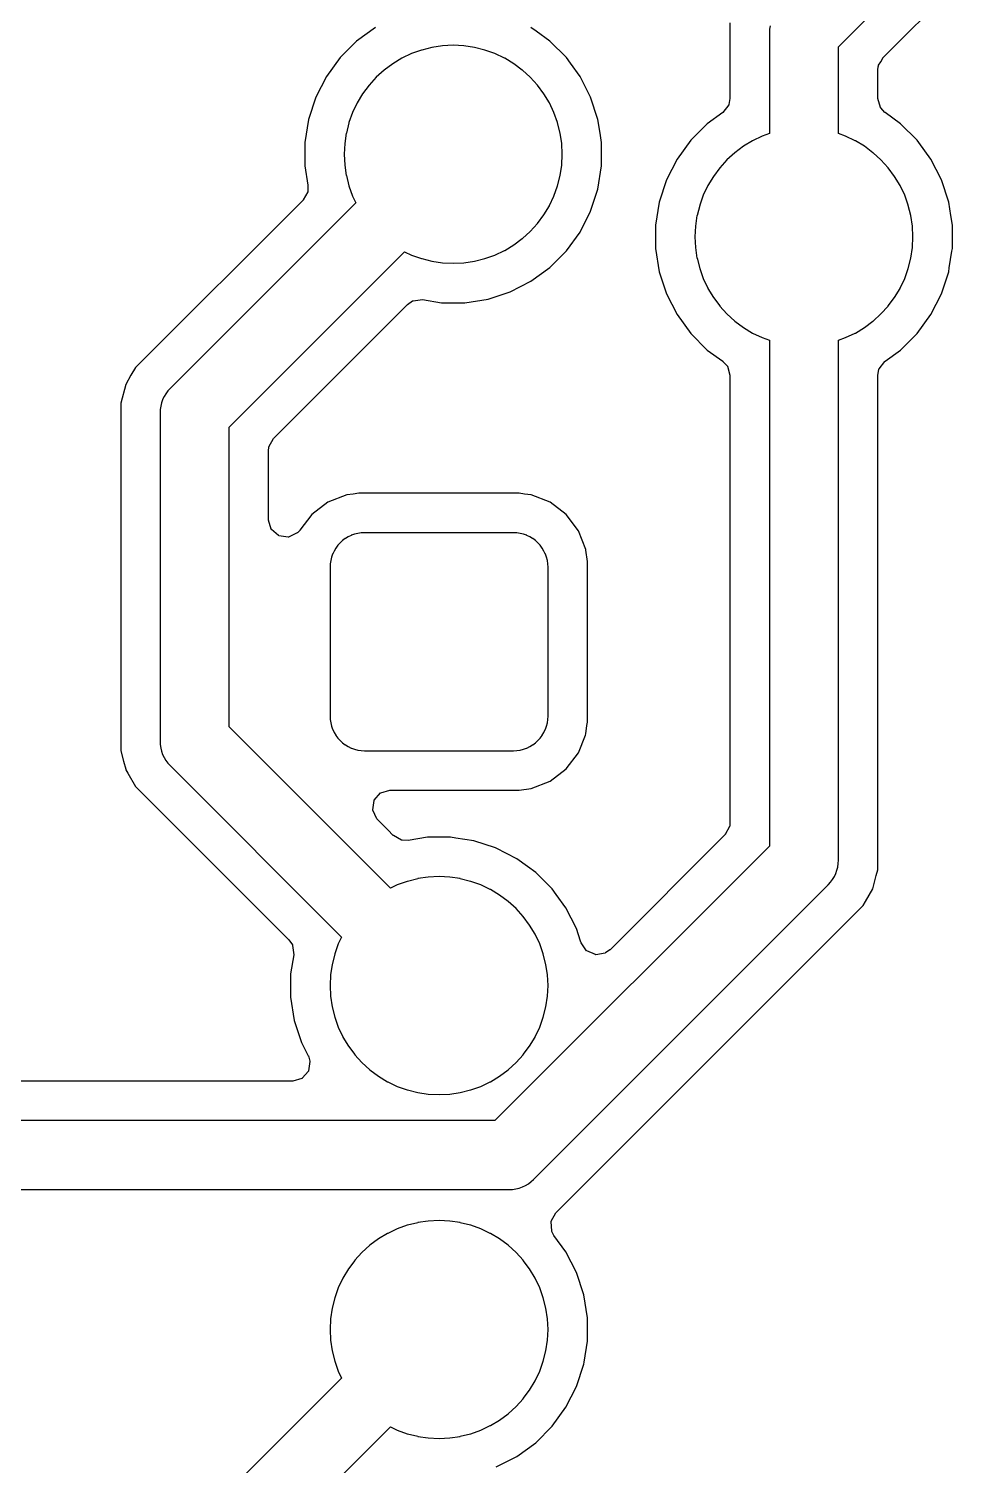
# Model space of a CAD drawing. Header units: metres. Extents: x 92.3 to 181.5, y -134.8 to -50.6.
# Drawn here: x 120.62 to 127.45, y -107.08 to -96.47 of the extents above; entities that cross this region are included whole.
import ezdxf

# ---------------------------------------------------------------- set-up
doc = ezdxf.new("R2010")
doc.units = ezdxf.units.M

msp = doc.modelspace()

# ---------------------------------------------------------------- linework, layer by layer
for points in [[(120.165, -105.046), (124.173, -105.046), (124.173, -105.046), (124.173, -105.046), (124.198, -105.045), (124.198, -105.045), (124.198, -105.045), (124.198, -105.045), (124.198, -105.045), (124.223, -105.041), (124.223, -105.041), (124.223, -105.041), (124.223, -105.041), (124.223, -105.041), (124.247, -105.035), (124.247, -105.035), (124.247, -105.035), (124.247, -105.035), (124.247, -105.035), (124.247, -105.035), (124.271, -105.027), (124.271, -105.027), (124.271, -105.027), (124.271, -105.027), (124.271, -105.027), (124.293, -105.016), (124.293, -105.016), (124.293, -105.016), (124.294, -105.016), (124.294, -105.016), (124.315, -105.003), (124.315, -105.003), (124.315, -105.003), (124.315, -105.003), (124.315, -105.003), (124.335, -104.988), (124.335, -104.988), (124.335, -104.988), (124.335, -104.988), (124.335, -104.988), (124.353, -104.972), (124.353, -104.971), (124.354, -104.971), (126.53, -102.795), (126.53, -102.794), (126.531, -102.794), (126.547, -102.776), (126.547, -102.776), (126.547, -102.776), (126.547, -102.776), (126.547, -102.776), (126.562, -102.756), (126.562, -102.756), (126.562, -102.756), (126.562, -102.756), (126.562, -102.756), (126.575, -102.735), (126.575, -102.735), (126.575, -102.734), (126.575, -102.734), (126.575, -102.734), (126.586, -102.712), (126.586, -102.712), (126.586, -102.712), (126.586, -102.712), (126.586, -102.712), (126.594, -102.688), (126.594, -102.688), (126.594, -102.688), (126.594, -102.688), (126.594, -102.688), (126.6, -102.664), (126.6, -102.664), (126.6, -102.664), (126.6, -102.664), (126.6, -102.664), (126.604, -102.639), (126.604, -102.639), (126.604, -102.639), (126.604, -102.639), (126.604, -102.639), (126.605, -102.614), (126.605, -102.614), (126.605, -102.614), (126.605, -98.773), (126.658, -98.754), (126.658, -98.754), (126.658, -98.754), (126.658, -98.754), (126.658, -98.754), (126.729, -98.72), (126.729, -98.72), (126.729, -98.72), (126.73, -98.72), (126.73, -98.72), (126.797, -98.679), (126.797, -98.679), (126.797, -98.679), (126.797, -98.679), (126.797, -98.679), (126.86, -98.632), (126.861, -98.632), (126.861, -98.632), (126.861, -98.632), (126.861, -98.632), (126.919, -98.579), (126.919, -98.579), (126.919, -98.579), (126.919, -98.579), (126.919, -98.579), (126.972, -98.521), (126.972, -98.521), (126.972, -98.521), (126.972, -98.521), (126.972, -98.52), (127.019, -98.457), (127.019, -98.457), (127.019, -98.457), (127.019, -98.457), (127.019, -98.457), (127.06, -98.39), (127.06, -98.39), (127.06, -98.389), (127.06, -98.389), (127.06, -98.389), (127.094, -98.318), (127.094, -98.318), (127.094, -98.318), (127.094, -98.318), (127.094, -98.318), (127.12, -98.244), (127.12, -98.244), (127.12, -98.244), (127.12, -98.244), (127.12, -98.243), (127.139, -98.167), (127.14, -98.167), (127.14, -98.167), (127.14, -98.167), (127.14, -98.167), (127.151, -98.089), (127.151, -98.089), (127.151, -98.089), (127.151, -98.089), (127.151, -98.089), (127.155, -98.01), (127.155, -98.01), (127.155, -98.01), (127.155, -98.01), (127.155, -98.01), (127.151, -97.931), (127.151, -97.931), (127.151, -97.931), (127.151, -97.931), (127.151, -97.931), (127.14, -97.853), (127.14, -97.853), (127.14, -97.853), (127.14, -97.853), (127.139, -97.853), (127.12, -97.777), (127.12, -97.777), (127.12, -97.776), (127.12, -97.776), (127.12, -97.776), (127.12, -97.776), (127.094, -97.702), (127.094, -97.702), (127.094, -97.702), (127.094, -97.702), (127.094, -97.702), (127.06, -97.631), (127.06, -97.631), (127.06, -97.631), (127.06, -97.63), (127.06, -97.63), (127.019, -97.563), (127.019, -97.563), (127.019, -97.563), (127.019, -97.563), (127.019, -97.563), (126.972, -97.5), (126.972, -97.499), (126.972, -97.499), (126.972, -97.499), (126.972, -97.499), (126.919, -97.441), (126.919, -97.441), (126.919, -97.441), (126.919, -97.441), (126.919, -97.441), (126.861, -97.388), (126.861, -97.388), (126.861, -97.388), (126.861, -97.388), (126.86, -97.388), (126.797, -97.341), (126.797, -97.341), (126.797, -97.341), (126.797, -97.341), (126.797, -97.341), (126.73, -97.3), (126.73, -97.3), (126.729, -97.3), (126.729, -97.3), (126.729, -97.3), (126.658, -97.266), (126.658, -97.266), (126.658, -97.266), (126.658, -97.266), (126.658, -97.266), (126.605, -97.247), (126.605, -96.606), (127.356, -95.855)], [(124.076, -107.095), (124.229, -107.017), (124.369, -106.916), (124.491, -106.794), (124.592, -106.654), (124.67, -106.501), (124.724, -106.337), (124.726, -106.32), (124.751, -106.166), (124.751, -105.994), (124.724, -105.823), (124.67, -105.659), (124.592, -105.506), (124.504, -105.385), (124.504, -105.385), (124.504, -105.385), (124.504, -105.385), (124.504, -105.385), (124.504, -105.385), (124.504, -105.385), (124.504, -105.385), (124.488, -105.355), (124.488, -105.355), (124.488, -105.355), (124.488, -105.355), (124.488, -105.355), (124.488, -105.355), (124.488, -105.354), (124.488, -105.354), (124.488, -105.354), (124.488, -105.354), (124.488, -105.354), (124.488, -105.354), (124.488, -105.354), (124.488, -105.354), (124.488, -105.353), (124.488, -105.353), (124.488, -105.353), (124.488, -105.353), (124.483, -105.283), (124.483, -105.283), (124.483, -105.283), (124.483, -105.283), (124.483, -105.283), (124.483, -105.283), (124.483, -105.283), (124.483, -105.283), (124.483, -105.282), (124.483, -105.282), (124.483, -105.282), (124.483, -105.282), (124.483, -105.282), (124.483, -105.282), (124.483, -105.282), (124.483, -105.282), (124.483, -105.281), (124.483, -105.281), (124.483, -105.281), (124.483, -105.281), (124.483, -105.281), (124.483, -105.281), (124.483, -105.281), (124.483, -105.281), (124.517, -105.219), (124.517, -105.219), (124.517, -105.219), (124.517, -105.219), (124.517, -105.219), (124.517, -105.219), (124.517, -105.219), (124.517, -105.219), (124.517, -105.219), (124.517, -105.218), (124.517, -105.218), (124.517, -105.218), (124.517, -105.218), (126.787, -102.949), (126.804, -102.918), (126.858, -102.825), (126.884, -102.727), (126.884, -102.727), (126.896, -102.686), (126.896, -99.034), (126.896, -99.033), (126.896, -99.033), (126.896, -99.033), (126.896, -99.033), (126.896, -99.033), (126.896, -99.033), (126.896, -99.033), (126.896, -99.033), (126.904, -98.988), (126.904, -98.987), (126.904, -98.987), (126.904, -98.987), (126.904, -98.987), (126.904, -98.987), (126.904, -98.987), (126.904, -98.987), (126.904, -98.987), (126.904, -98.987), (126.904, -98.986), (126.904, -98.986), (126.905, -98.986), (126.905, -98.986), (126.905, -98.986), (126.905, -98.986), (126.905, -98.986), (126.905, -98.986), (126.905, -98.986), (126.905, -98.985), (126.948, -98.93), (126.948, -98.93), (126.948, -98.93), (126.948, -98.93), (126.948, -98.93), (126.948, -98.93), (126.948, -98.93), (126.948, -98.93), (126.948, -98.929), (126.948, -98.929), (126.948, -98.929), (126.949, -98.929), (126.949, -98.929), (127.064, -98.846), (127.186, -98.724), (127.287, -98.584), (127.365, -98.431), (127.419, -98.267), (127.423, -98.239), (127.442, -98.116), (127.446, -98.096), (127.446, -97.924), (127.434, -97.852), (127.419, -97.753), (127.365, -97.589), (127.287, -97.436), (127.198, -97.313), (127.186, -97.296), (127.064, -97.174), (126.949, -97.091), (126.949, -97.091), (126.948, -97.091), (126.948, -97.091), (126.948, -97.091), (126.948, -97.09), (126.948, -97.09), (126.948, -97.09), (126.948, -97.09), (126.917, -97.057), (126.916, -97.057), (126.916, -97.057), (126.916, -97.057), (126.916, -97.057), (126.916, -97.056), (126.916, -97.056), (126.916, -97.056), (126.916, -97.056), (126.916, -97.056), (126.916, -97.056), (126.916, -97.056), (126.916, -97.056), (126.916, -97.056), (126.916, -97.056), (126.916, -97.055), (126.916, -97.055), (126.915, -97.055), (126.915, -97.055), (126.915, -97.055), (126.896, -96.988), (126.896, -96.988), (126.896, -96.988), (126.896, -96.988), (126.896, -96.987), (126.896, -96.987), (126.896, -96.987), (126.896, -96.987), (126.896, -96.987), (126.896, -96.987), (126.896, -96.987), (126.896, -96.987), (126.896, -96.986), (126.896, -96.779), (126.896, -96.779), (126.896, -96.779), (126.896, -96.779), (126.896, -96.779), (126.898, -96.752), (126.898, -96.752), (126.898, -96.752), (126.898, -96.752), (126.898, -96.752), (126.898, -96.752), (126.898, -96.752), (126.899, -96.752), (126.899, -96.752), (126.899, -96.751), (126.899, -96.751), (126.899, -96.751), (126.899, -96.751), (126.899, -96.751), (126.899, -96.751), (126.899, -96.751), (126.899, -96.751), (126.9, -96.749), (126.901, -96.744), (126.901, -96.744), (126.901, -96.743), (126.901, -96.743), (126.901, -96.743), (126.901, -96.743), (126.901, -96.743), (126.901, -96.743), (126.901, -96.743), (126.901, -96.743), (126.901, -96.743), (126.901, -96.742), (126.901, -96.742), (126.901, -96.742), (126.901, -96.742), (126.901, -96.742), (126.901, -96.742), (126.901, -96.742), (126.918, -96.716), (126.932, -96.689), (126.932, -96.689), (126.933, -96.689), (126.933, -96.689), (126.933, -96.689), (126.933, -96.689), (126.933, -96.689), (126.933, -96.689), (126.933, -96.689), (126.933, -96.688), (126.933, -96.688), (126.933, -96.688), (126.933, -96.688), (127.438, -96.183)], [(125.804, -96.428), (125.804, -96.986), (125.804, -96.987), (125.804, -96.987), (125.804, -96.987), (125.804, -96.987), (125.804, -96.987), (125.804, -96.987), (125.804, -96.987), (125.804, -96.987), (125.796, -97.032), (125.796, -97.033), (125.796, -97.033), (125.796, -97.033), (125.796, -97.033), (125.796, -97.033), (125.796, -97.033), (125.796, -97.033), (125.796, -97.033), (125.796, -97.033), (125.796, -97.034), (125.796, -97.034), (125.795, -97.034), (125.795, -97.034), (125.795, -97.034), (125.795, -97.034), (125.795, -97.034), (125.795, -97.034), (125.795, -97.034), (125.795, -97.035), (125.752, -97.09), (125.752, -97.09), (125.752, -97.09), (125.752, -97.09), (125.752, -97.09), (125.752, -97.09), (125.752, -97.09), (125.752, -97.09), (125.752, -97.091), (125.752, -97.091), (125.752, -97.091), (125.751, -97.091), (125.751, -97.091), (125.636, -97.174), (125.514, -97.296), (125.413, -97.436), (125.335, -97.589), (125.281, -97.753), (125.254, -97.924), (125.254, -98.096), (125.281, -98.267), (125.335, -98.431), (125.413, -98.584), (125.514, -98.724), (125.636, -98.846), (125.751, -98.929), (125.751, -98.929), (125.752, -98.929), (125.752, -98.929), (125.752, -98.929), (125.752, -98.93), (125.752, -98.93), (125.752, -98.93), (125.752, -98.93), (125.783, -98.963), (125.784, -98.963), (125.784, -98.963), (125.784, -98.963), (125.784, -98.963), (125.784, -98.964), (125.784, -98.964), (125.784, -98.964), (125.784, -98.964), (125.784, -98.964), (125.784, -98.964), (125.784, -98.964), (125.784, -98.964), (125.784, -98.964), (125.784, -98.964), (125.784, -98.965), (125.784, -98.965), (125.785, -98.965), (125.785, -98.965), (125.785, -98.965), (125.804, -99.032), (125.804, -99.032), (125.804, -99.032), (125.804, -99.032), (125.804, -99.033), (125.804, -99.033), (125.804, -99.033), (125.804, -99.033), (125.804, -99.033), (125.804, -99.033), (125.804, -99.033), (125.804, -99.033), (125.804, -99.034), (125.804, -102.335), (125.804, -102.335), (125.804, -102.335), (125.804, -102.335), (125.804, -102.335), (125.802, -102.362), (125.802, -102.362), (125.802, -102.362), (125.802, -102.362), (125.802, -102.362), (125.802, -102.362), (125.802, -102.362), (125.801, -102.363), (125.801, -102.363), (125.801, -102.363), (125.801, -102.363), (125.801, -102.363), (125.801, -102.363), (125.801, -102.363), (125.801, -102.363), (125.801, -102.363), (125.801, -102.364), (125.768, -102.425), (125.768, -102.425), (125.767, -102.425), (125.767, -102.425), (125.767, -102.425), (125.767, -102.425), (125.767, -102.425), (125.767, -102.426), (125.767, -102.426), (125.767, -102.426), (125.767, -102.426), (125.767, -102.426), (125.767, -102.426), (124.918, -103.275), (124.918, -103.275), (124.918, -103.275), (124.918, -103.275), (124.918, -103.275), (124.917, -103.275), (124.917, -103.275), (124.917, -103.275), (124.884, -103.299), (124.884, -103.299), (124.884, -103.299), (124.884, -103.299), (124.884, -103.299), (124.884, -103.299), (124.884, -103.299), (124.884, -103.299), (124.883, -103.299), (124.883, -103.299), (124.883, -103.3), (124.883, -103.3), (124.883, -103.3), (124.883, -103.3), (124.883, -103.3), (124.883, -103.3), (124.883, -103.3), (124.882, -103.3), (124.882, -103.3), (124.813, -103.312), (124.813, -103.312), (124.813, -103.312), (124.813, -103.312), (124.813, -103.312), (124.813, -103.312), (124.813, -103.312), (124.813, -103.312), (124.812, -103.312), (124.812, -103.312), (124.812, -103.312), (124.812, -103.312), (124.812, -103.312), (124.812, -103.312), (124.812, -103.312), (124.812, -103.312), (124.811, -103.312), (124.811, -103.312), (124.811, -103.312), (124.811, -103.312), (124.811, -103.312), (124.811, -103.311), (124.811, -103.311), (124.811, -103.311), (124.746, -103.284), (124.746, -103.284), (124.746, -103.284), (124.746, -103.284), (124.746, -103.284), (124.746, -103.284), (124.746, -103.284), (124.746, -103.284), (124.745, -103.284), (124.745, -103.284), (124.745, -103.284), (124.745, -103.283), (124.745, -103.283), (124.745, -103.283), (124.745, -103.283), (124.745, -103.283), (124.745, -103.283), (124.745, -103.283), (124.744, -103.283), (124.744, -103.283), (124.744, -103.283), (124.744, -103.283), (124.744, -103.283), (124.744, -103.282), (124.705, -103.225), (124.705, -103.225), (124.705, -103.225), (124.704, -103.224), (124.704, -103.224), (124.704, -103.224), (124.704, -103.224), (124.704, -103.224), (124.704, -103.224), (124.704, -103.224), (124.704, -103.224), (124.704, -103.224), (124.704, -103.223), (124.704, -103.223), (124.7, -103.212), (124.67, -103.119), (124.592, -102.966), (124.519, -102.866), (124.491, -102.826), (124.369, -102.704), (124.308, -102.66), (124.229, -102.603), (124.076, -102.525), (124.071, -102.523), (123.912, -102.471), (123.78, -102.451), (123.741, -102.444), (123.569, -102.444), (123.428, -102.467), (123.428, -102.467), (123.428, -102.467), (123.428, -102.467), (123.428, -102.467), (123.428, -102.467), (123.428, -102.467), (123.428, -102.467), (123.427, -102.467), (123.382, -102.465), (123.382, -102.465), (123.381, -102.465), (123.381, -102.465), (123.381, -102.465), (123.381, -102.465), (123.381, -102.465), (123.381, -102.465), (123.381, -102.465), (123.381, -102.465), (123.38, -102.465), (123.38, -102.465), (123.38, -102.465), (123.38, -102.465), (123.38, -102.465), (123.38, -102.465), (123.38, -102.465), (123.38, -102.465), (123.38, -102.465), (123.379, -102.465), (123.318, -102.431), (123.318, -102.431), (123.318, -102.431), (123.318, -102.431), (123.318, -102.431), (123.318, -102.431), (123.318, -102.431), (123.317, -102.431), (123.317, -102.431), (123.317, -102.431), (123.317, -102.431), (123.317, -102.431), (123.317, -102.431), (123.276, -102.39), (123.202, -102.316), (123.202, -102.316), (123.196, -102.309), (123.196, -102.309), (123.196, -102.309), (123.196, -102.309), (123.196, -102.309), (123.196, -102.309), (123.196, -102.309), (123.195, -102.308), (123.195, -102.308), (123.195, -102.308), (123.195, -102.308), (123.195, -102.308), (123.195, -102.308), (123.195, -102.308), (123.195, -102.308), (123.166, -102.244), (123.166, -102.244), (123.166, -102.244), (123.166, -102.244), (123.166, -102.244), (123.166, -102.244), (123.166, -102.244), (123.166, -102.243), (123.166, -102.243), (123.166, -102.243), (123.166, -102.243), (123.166, -102.243), (123.166, -102.243), (123.166, -102.243), (123.166, -102.243), (123.166, -102.242), (123.166, -102.242), (123.166, -102.242), (123.166, -102.242), (123.166, -102.242), (123.166, -102.242), (123.166, -102.242), (123.166, -102.242), (123.166, -102.241), (123.176, -102.172), (123.176, -102.172), (123.176, -102.172), (123.176, -102.172), (123.176, -102.172), (123.176, -102.172), (123.176, -102.172), (123.176, -102.171), (123.176, -102.171), (123.176, -102.171), (123.176, -102.171), (123.176, -102.171), (123.176, -102.171), (123.176, -102.171), (123.176, -102.171), (123.176, -102.171), (123.176, -102.17), (123.176, -102.17), (123.176, -102.17), (123.177, -102.17), (123.177, -102.17), (123.177, -102.17), (123.177, -102.17), (123.177, -102.17), (123.223, -102.117), (123.223, -102.117), (123.223, -102.117), (123.223, -102.117), (123.223, -102.117), (123.223, -102.116), (123.223, -102.116), (123.223, -102.116), (123.223, -102.116), (123.223, -102.116), (123.223, -102.116), (123.224, -102.116), (123.224, -102.116), (123.224, -102.116), (123.224, -102.116), (123.224, -102.116), (123.224, -102.116), (123.224, -102.116), (123.224, -102.116), (123.224, -102.116), (123.225, -102.116), (123.225, -102.115), (123.225, -102.115), (123.225, -102.115), (123.292, -102.096), (123.292, -102.096), (123.292, -102.096), (123.292, -102.096), (123.292, -102.096), (123.293, -102.096), (123.293, -102.096), (123.293, -102.096), (123.293, -102.096), (123.293, -102.096), (123.293, -102.096), (123.293, -102.096), (123.293, -102.096), (124.248, -102.096), (124.335, -102.085), (124.475, -102.03), (124.594, -101.939), (124.685, -101.82), (124.736, -101.691), (124.74, -101.68), (124.747, -101.619), (124.751, -101.593), (124.751, -100.407), (124.74, -100.323), (124.74, -100.32), (124.685, -100.18), (124.594, -100.061), (124.475, -99.97), (124.335, -99.915), (124.287, -99.909), (124.248, -99.904), (123.062, -99.904), (123.02, -99.91), (122.975, -99.915), (122.835, -99.97), (122.716, -100.061), (122.627, -100.177), (122.627, -100.177), (122.627, -100.177), (122.627, -100.177), (122.627, -100.178), (122.609, -100.196), (122.609, -100.196), (122.609, -100.197), (122.609, -100.197), (122.609, -100.197), (122.609, -100.197), (122.609, -100.197), (122.609, -100.197), (122.609, -100.197), (122.609, -100.197), (122.608, -100.197), (122.608, -100.197), (122.608, -100.197), (122.608, -100.197), (122.608, -100.197), (122.608, -100.197), (122.608, -100.197), (122.544, -100.227), (122.544, -100.227), (122.544, -100.227), (122.544, -100.227), (122.544, -100.227), (122.544, -100.227), (122.544, -100.227), (122.543, -100.227), (122.543, -100.227), (122.543, -100.227), (122.543, -100.227), (122.543, -100.227), (122.543, -100.227), (122.543, -100.227), (122.543, -100.227), (122.542, -100.227), (122.542, -100.227), (122.542, -100.227), (122.542, -100.227), (122.542, -100.227), (122.542, -100.227), (122.542, -100.227), (122.542, -100.227), (122.541, -100.227), (122.472, -100.217), (122.472, -100.217), (122.472, -100.217), (122.472, -100.217), (122.472, -100.217), (122.472, -100.217), (122.472, -100.217), (122.471, -100.217), (122.471, -100.217), (122.471, -100.217), (122.471, -100.217), (122.471, -100.217), (122.471, -100.217), (122.471, -100.216), (122.471, -100.216), (122.471, -100.216), (122.47, -100.216), (122.47, -100.216), (122.47, -100.216), (122.47, -100.216), (122.47, -100.216), (122.47, -100.216), (122.47, -100.216), (122.47, -100.216), (122.417, -100.17), (122.417, -100.17), (122.417, -100.17), (122.417, -100.17), (122.417, -100.17), (122.416, -100.17), (122.416, -100.17), (122.416, -100.169), (122.416, -100.169), (122.416, -100.169), (122.416, -100.169), (122.416, -100.169), (122.416, -100.169), (122.416, -100.169), (122.416, -100.169), (122.416, -100.169), (122.416, -100.168), (122.416, -100.168), (122.416, -100.168), (122.416, -100.168), (122.416, -100.168), (122.415, -100.168), (122.415, -100.168), (122.415, -100.168), (122.396, -100.101), (122.396, -100.101), (122.396, -100.1), (122.396, -100.1), (122.396, -100.1), (122.396, -100.1), (122.396, -100.1), (122.396, -100.1), (122.396, -100.1), (122.396, -100.1), (122.396, -100.099), (122.396, -100.099), (122.396, -100.099), (122.396, -99.589), (122.396, -99.589), (122.396, -99.589), (122.396, -99.589), (122.396, -99.589), (122.398, -99.562), (122.398, -99.562), (122.398, -99.562), (122.398, -99.562), (122.398, -99.562), (122.398, -99.562), (122.398, -99.562), (122.399, -99.562), (122.399, -99.562), (122.399, -99.561), (122.399, -99.561), (122.399, -99.561), (122.399, -99.561), (122.399, -99.561), (122.399, -99.561), (122.399, -99.561), (122.399, -99.561), (122.432, -99.499), (122.432, -99.499), (122.433, -99.499), (122.433, -99.499), (122.433, -99.499), (122.433, -99.499), (122.433, -99.499), (122.433, -99.499), (122.433, -99.499), (122.433, -99.498), (122.433, -99.498), (122.433, -99.498), (122.433, -99.498), (123.422, -98.509), (123.422, -98.509), (123.422, -98.509), (123.422, -98.509), (123.422, -98.509), (123.422, -98.509), (123.423, -98.509), (123.423, -98.509), (123.423, -98.509), (123.46, -98.483), (123.461, -98.483), (123.461, -98.483), (123.461, -98.483), (123.461, -98.483), (123.461, -98.483), (123.461, -98.483), (123.461, -98.483), (123.461, -98.483), (123.461, -98.483), (123.462, -98.482), (123.462, -98.482), (123.462, -98.482), (123.462, -98.482), (123.462, -98.482), (123.462, -98.482), (123.462, -98.482), (123.462, -98.482), (123.463, -98.482), (123.463, -98.482), (123.532, -98.473), (123.532, -98.473), (123.532, -98.473), (123.532, -98.473), (123.532, -98.473), (123.533, -98.473), (123.533, -98.473), (123.533, -98.473), (123.533, -98.473), (123.533, -98.473), (123.533, -98.473), (123.533, -98.473), (123.533, -98.473), (123.674, -98.496), (123.846, -98.496), (124.017, -98.469), (124.181, -98.415), (124.334, -98.337), (124.474, -98.236), (124.596, -98.114), (124.697, -97.974), (124.775, -97.821), (124.829, -97.657), (124.856, -97.486), (124.856, -97.314), (124.845, -97.245), (124.829, -97.143), (124.775, -96.979), (124.697, -96.826), (124.626, -96.728), (124.596, -96.686), (124.474, -96.564), (124.373, -96.491), (124.334, -96.463)], [(123.186, -96.463), (123.046, -96.564), (122.924, -96.686), (122.823, -96.826), (122.745, -96.979), (122.691, -97.143), (122.664, -97.314), (122.664, -97.486), (122.687, -97.627), (122.687, -97.627), (122.687, -97.627), (122.687, -97.627), (122.687, -97.627), (122.687, -97.627), (122.687, -97.627), (122.687, -97.627), (122.687, -97.628), (122.685, -97.673), (122.685, -97.673), (122.685, -97.674), (122.685, -97.674), (122.685, -97.674), (122.685, -97.674), (122.685, -97.674), (122.685, -97.674), (122.685, -97.674), (122.685, -97.674), (122.685, -97.675), (122.685, -97.675), (122.685, -97.675), (122.685, -97.675), (122.685, -97.675), (122.685, -97.675), (122.685, -97.675), (122.685, -97.675), (122.685, -97.675), (122.685, -97.676), (122.651, -97.737), (122.651, -97.737), (122.651, -97.737), (122.651, -97.737), (122.651, -97.737), (122.651, -97.737), (122.651, -97.737), (122.651, -97.738), (122.651, -97.738), (122.651, -97.738), (122.651, -97.738), (122.651, -97.738), (122.651, -97.738), (121.413, -98.975), (121.38, -99.032), (121.342, -99.099), (121.304, -99.238), (121.304, -101.807), (121.325, -101.883), (121.341, -101.942), (121.342, -101.946), (121.356, -101.971), (121.413, -102.07), (122.546, -103.202), (122.546, -103.202), (122.546, -103.202), (122.546, -103.202), (122.546, -103.202), (122.546, -103.202), (122.546, -103.203), (122.546, -103.203), (122.546, -103.203), (122.572, -103.24), (122.572, -103.241), (122.572, -103.241), (122.572, -103.241), (122.572, -103.241), (122.572, -103.241), (122.572, -103.241), (122.572, -103.241), (122.572, -103.241), (122.572, -103.241), (122.573, -103.242), (122.573, -103.242), (122.573, -103.242), (122.573, -103.242), (122.573, -103.242), (122.573, -103.242), (122.573, -103.242), (122.573, -103.242), (122.573, -103.243), (122.573, -103.243), (122.582, -103.312), (122.582, -103.312), (122.582, -103.312), (122.582, -103.312), (122.582, -103.312), (122.582, -103.313), (122.582, -103.313), (122.582, -103.313), (122.582, -103.313), (122.582, -103.313), (122.582, -103.313), (122.582, -103.313), (122.582, -103.313), (122.559, -103.454), (122.559, -103.626), (122.586, -103.797), (122.64, -103.961), (122.689, -104.058), (122.689, -104.058), (122.689, -104.058), (122.69, -104.058), (122.69, -104.058), (122.69, -104.058), (122.69, -104.059), (122.69, -104.059), (122.69, -104.059), (122.702, -104.097), (122.702, -104.097), (122.702, -104.098), (122.702, -104.098), (122.702, -104.098), (122.702, -104.098), (122.702, -104.098), (122.702, -104.098), (122.702, -104.098), (122.702, -104.098), (122.702, -104.099), (122.702, -104.099), (122.702, -104.099), (122.702, -104.099), (122.702, -104.099), (122.702, -104.099), (122.702, -104.099), (122.702, -104.099), (122.702, -104.1), (122.692, -104.169), (122.692, -104.169), (122.692, -104.169), (122.692, -104.169), (122.692, -104.169), (122.692, -104.169), (122.692, -104.169), (122.692, -104.17), (122.692, -104.17), (122.692, -104.17), (122.692, -104.17), (122.692, -104.17), (122.692, -104.17), (122.692, -104.17), (122.692, -104.17), (122.692, -104.17), (122.692, -104.171), (122.691, -104.171), (122.691, -104.171), (122.691, -104.171), (122.691, -104.171), (122.691, -104.171), (122.691, -104.171), (122.691, -104.171), (122.645, -104.224), (122.645, -104.224), (122.645, -104.224), (122.645, -104.224), (122.645, -104.224), (122.645, -104.225), (122.645, -104.225), (122.645, -104.225), (122.645, -104.225), (122.644, -104.225), (122.644, -104.225), (122.644, -104.225), (122.644, -104.225), (122.644, -104.225), (122.644, -104.225), (122.644, -104.225), (122.644, -104.225), (122.644, -104.225), (122.643, -104.225), (122.643, -104.225), (122.643, -104.225), (122.643, -104.226), (122.643, -104.226), (122.643, -104.226), (122.576, -104.245), (122.576, -104.245), (122.576, -104.245), (122.576, -104.245), (122.575, -104.245), (122.575, -104.245), (122.575, -104.245), (122.575, -104.245), (122.575, -104.245), (122.575, -104.245), (122.575, -104.245), (122.575, -104.245), (122.574, -104.245), (119.987, -104.245)], [(126.1, -96.45), (126.096, -96.475), (126.096, -96.475), (126.096, -96.475), (126.096, -96.475), (126.096, -96.475), (126.095, -96.5), (126.095, -96.5), (126.095, -96.5), (126.095, -97.247), (126.042, -97.266), (126.042, -97.266), (126.042, -97.266), (126.042, -97.266), (126.042, -97.266), (125.971, -97.3), (125.971, -97.3), (125.971, -97.3), (125.97, -97.3), (125.97, -97.3), (125.903, -97.341), (125.903, -97.341), (125.903, -97.341), (125.903, -97.341), (125.903, -97.341), (125.84, -97.388), (125.839, -97.388), (125.839, -97.388), (125.839, -97.388), (125.839, -97.388), (125.781, -97.441), (125.781, -97.441), (125.781, -97.441), (125.781, -97.441), (125.781, -97.441), (125.728, -97.499), (125.728, -97.499), (125.728, -97.499), (125.728, -97.499), (125.728, -97.5), (125.681, -97.563), (125.681, -97.563), (125.681, -97.563), (125.681, -97.563), (125.681, -97.563), (125.64, -97.63), (125.64, -97.63), (125.64, -97.631), (125.64, -97.631), (125.64, -97.631), (125.606, -97.702), (125.606, -97.702), (125.606, -97.702), (125.606, -97.702), (125.606, -97.702), (125.58, -97.776), (125.58, -97.776), (125.58, -97.776), (125.58, -97.776), (125.58, -97.777), (125.561, -97.853), (125.56, -97.853), (125.56, -97.853), (125.56, -97.853), (125.56, -97.853), (125.549, -97.931), (125.549, -97.931), (125.549, -97.931), (125.549, -97.931), (125.549, -97.931), (125.545, -98.01), (125.545, -98.01), (125.545, -98.01), (125.545, -98.01), (125.545, -98.01), (125.549, -98.089), (125.549, -98.089), (125.549, -98.089), (125.549, -98.089), (125.549, -98.089), (125.56, -98.167), (125.56, -98.167), (125.56, -98.167), (125.56, -98.167), (125.561, -98.167), (125.58, -98.243), (125.58, -98.244), (125.58, -98.244), (125.58, -98.244), (125.58, -98.244), (125.606, -98.318), (125.606, -98.318), (125.606, -98.318), (125.606, -98.318), (125.606, -98.318), (125.64, -98.389), (125.64, -98.389), (125.64, -98.389), (125.64, -98.39), (125.64, -98.39), (125.681, -98.457), (125.681, -98.457), (125.681, -98.457), (125.681, -98.457), (125.681, -98.457), (125.728, -98.52), (125.728, -98.521), (125.728, -98.521), (125.728, -98.521), (125.728, -98.521), (125.781, -98.579), (125.781, -98.579), (125.781, -98.579), (125.781, -98.579), (125.781, -98.579), (125.839, -98.632), (125.839, -98.632), (125.839, -98.632), (125.839, -98.632), (125.84, -98.632), (125.903, -98.679), (125.903, -98.679), (125.903, -98.679), (125.903, -98.679), (125.903, -98.679), (125.97, -98.72), (125.97, -98.72), (125.971, -98.72), (125.971, -98.72), (125.971, -98.72), (126.042, -98.754), (126.042, -98.754), (126.042, -98.754), (126.042, -98.754), (126.042, -98.754), (126.095, -98.773), (126.095, -102.509), (124.068, -104.536), (120.059, -104.536)], [(121.606, -101.809), (121.606, -101.809), (121.606, -101.809), (121.606, -101.809), (121.606, -101.809), (121.614, -101.832), (121.614, -101.833), (121.614, -101.833), (121.614, -101.833), (121.614, -101.833), (121.625, -101.855), (121.625, -101.855), (121.625, -101.855), (121.625, -101.855), (121.625, -101.855), (121.638, -101.877), (121.638, -101.877), (121.638, -101.877), (121.638, -101.877), (121.638, -101.877), (121.653, -101.897), (121.653, -101.897), (121.653, -101.897), (121.653, -101.897), (121.653, -101.897), (121.669, -101.915), (121.67, -101.915), (121.67, -101.915), (122.935, -103.181), (122.911, -103.232), (122.911, -103.232), (122.911, -103.232), (122.911, -103.232), (122.911, -103.232), (122.885, -103.306), (122.885, -103.306), (122.885, -103.306), (122.885, -103.306), (122.885, -103.307), (122.866, -103.383), (122.865, -103.383), (122.865, -103.383), (122.865, -103.383), (122.865, -103.383), (122.854, -103.461), (122.854, -103.461), (122.854, -103.461), (122.854, -103.461), (122.854, -103.461), (122.85, -103.54), (122.85, -103.54), (122.85, -103.54), (122.85, -103.54), (122.85, -103.54), (122.854, -103.619), (122.854, -103.619), (122.854, -103.619), (122.854, -103.619), (122.854, -103.619), (122.865, -103.697), (122.865, -103.697), (122.865, -103.697), (122.865, -103.697), (122.866, -103.697), (122.885, -103.773), (122.885, -103.774), (122.885, -103.774), (122.885, -103.774), (122.885, -103.774), (122.911, -103.848), (122.911, -103.848), (122.911, -103.848), (122.911, -103.848), (122.911, -103.848), (122.945, -103.919), (122.945, -103.919), (122.945, -103.919), (122.945, -103.92), (122.945, -103.92), (122.986, -103.987), (122.986, -103.987), (122.986, -103.987), (122.986, -103.987), (122.986, -103.987), (123.033, -104.05), (123.033, -104.051), (123.033, -104.051), (123.033, -104.051), (123.033, -104.051), (123.086, -104.109), (123.086, -104.109), (123.086, -104.109), (123.086, -104.109), (123.086, -104.109), (123.144, -104.162), (123.144, -104.162), (123.144, -104.162), (123.144, -104.162), (123.145, -104.162), (123.208, -104.209), (123.208, -104.209), (123.208, -104.209), (123.208, -104.209), (123.208, -104.209), (123.275, -104.25), (123.275, -104.25), (123.276, -104.25), (123.276, -104.25), (123.276, -104.25), (123.347, -104.284), (123.347, -104.284), (123.347, -104.284), (123.347, -104.284), (123.347, -104.284), (123.421, -104.31), (123.421, -104.31), (123.421, -104.31), (123.421, -104.31), (123.422, -104.31), (123.498, -104.329), (123.498, -104.33), (123.498, -104.33), (123.498, -104.33), (123.498, -104.33), (123.576, -104.341), (123.576, -104.341), (123.576, -104.341), (123.576, -104.341), (123.576, -104.341), (123.655, -104.345), (123.655, -104.345), (123.655, -104.345), (123.655, -104.345), (123.655, -104.345), (123.734, -104.341), (123.734, -104.341), (123.734, -104.341), (123.734, -104.341), (123.734, -104.341), (123.812, -104.33), (123.812, -104.33), (123.812, -104.33), (123.812, -104.33), (123.812, -104.329), (123.888, -104.31), (123.889, -104.31), (123.889, -104.31), (123.889, -104.31), (123.889, -104.31), (123.963, -104.284), (123.963, -104.284), (123.963, -104.284), (123.963, -104.284), (123.963, -104.284), (124.034, -104.25), (124.034, -104.25), (124.034, -104.25), (124.035, -104.25), (124.035, -104.25), (124.102, -104.209), (124.102, -104.209), (124.102, -104.209), (124.102, -104.209), (124.102, -104.209), (124.165, -104.162), (124.166, -104.162), (124.166, -104.162), (124.166, -104.162), (124.166, -104.162), (124.224, -104.109), (124.224, -104.109), (124.224, -104.109), (124.224, -104.109), (124.224, -104.109), (124.277, -104.051), (124.277, -104.051), (124.277, -104.051), (124.277, -104.051), (124.277, -104.05), (124.324, -103.987), (124.324, -103.987), (124.324, -103.987), (124.324, -103.987), (124.324, -103.987), (124.365, -103.92), (124.365, -103.92), (124.365, -103.919), (124.365, -103.919), (124.365, -103.919), (124.399, -103.848), (124.399, -103.848), (124.399, -103.848), (124.399, -103.848), (124.399, -103.848), (124.425, -103.774), (124.425, -103.774), (124.425, -103.774), (124.425, -103.774), (124.425, -103.773), (124.444, -103.697), (124.445, -103.697), (124.445, -103.697), (124.445, -103.697), (124.445, -103.697), (124.456, -103.619), (124.456, -103.619), (124.456, -103.619), (124.456, -103.619), (124.456, -103.619), (124.46, -103.54), (124.46, -103.54), (124.46, -103.54), (124.46, -103.54), (124.46, -103.54), (124.456, -103.461), (124.456, -103.461), (124.456, -103.461), (124.456, -103.461), (124.456, -103.461), (124.445, -103.383), (124.445, -103.383), (124.445, -103.383), (124.445, -103.383), (124.444, -103.383), (124.425, -103.307), (124.425, -103.307), (124.425, -103.306), (124.425, -103.306), (124.425, -103.306), (124.425, -103.306), (124.399, -103.232), (124.399, -103.232), (124.399, -103.232), (124.399, -103.232), (124.399, -103.232), (124.365, -103.161), (124.365, -103.161), (124.365, -103.161), (124.365, -103.16), (124.365, -103.16), (124.324, -103.093), (124.324, -103.093), (124.324, -103.093), (124.324, -103.093), (124.324, -103.093), (124.277, -103.03), (124.277, -103.029), (124.277, -103.029), (124.277, -103.029), (124.277, -103.029), (124.224, -102.971), (124.224, -102.971), (124.224, -102.971), (124.224, -102.971), (124.224, -102.971), (124.166, -102.918), (124.166, -102.918), (124.166, -102.918), (124.166, -102.918), (124.165, -102.918), (124.102, -102.871), (124.102, -102.871), (124.102, -102.871), (124.102, -102.871), (124.102, -102.871), (124.035, -102.83), (124.035, -102.83), (124.034, -102.83), (124.034, -102.83), (124.034, -102.83), (123.963, -102.796), (123.963, -102.796), (123.963, -102.796), (123.963, -102.796), (123.963, -102.796), (123.889, -102.77), (123.889, -102.77), (123.889, -102.77), (123.889, -102.77), (123.888, -102.77), (123.812, -102.751), (123.812, -102.75), (123.812, -102.75), (123.812, -102.75), (123.812, -102.75), (123.734, -102.739), (123.734, -102.739), (123.734, -102.739), (123.734, -102.739), (123.734, -102.739), (123.655, -102.735), (123.655, -102.735), (123.655, -102.735), (123.655, -102.735), (123.655, -102.735), (123.576, -102.739), (123.576, -102.739), (123.576, -102.739), (123.576, -102.739), (123.576, -102.739), (123.498, -102.75), (123.498, -102.75), (123.498, -102.75), (123.498, -102.75), (123.498, -102.751), (123.422, -102.77), (123.421, -102.77), (123.421, -102.77), (123.421, -102.77), (123.421, -102.77), (123.347, -102.796), (123.347, -102.796), (123.347, -102.796), (123.347, -102.796), (123.347, -102.796), (123.296, -102.82), (122.105, -101.629), (122.105, -99.416), (123.401, -98.12), (123.452, -98.144), (123.452, -98.144), (123.452, -98.144), (123.452, -98.144), (123.452, -98.144), (123.526, -98.17), (123.526, -98.17), (123.526, -98.17), (123.526, -98.17), (123.527, -98.17), (123.603, -98.189), (123.603, -98.19), (123.603, -98.19), (123.603, -98.19), (123.603, -98.19), (123.681, -98.201), (123.681, -98.201), (123.681, -98.201), (123.681, -98.201), (123.681, -98.201), (123.76, -98.205), (123.76, -98.205), (123.76, -98.205), (123.76, -98.205), (123.76, -98.205), (123.839, -98.201), (123.839, -98.201), (123.839, -98.201), (123.839, -98.201), (123.839, -98.201), (123.917, -98.19), (123.917, -98.19), (123.917, -98.19), (123.917, -98.19), (123.917, -98.189), (123.993, -98.17), (123.994, -98.17), (123.994, -98.17), (123.994, -98.17), (123.994, -98.17), (124.068, -98.144), (124.068, -98.144), (124.068, -98.144), (124.068, -98.144), (124.068, -98.144), (124.139, -98.11), (124.139, -98.11), (124.139, -98.11), (124.14, -98.11), (124.14, -98.11), (124.207, -98.069), (124.207, -98.069), (124.207, -98.069), (124.207, -98.069), (124.207, -98.069), (124.27, -98.022), (124.271, -98.022), (124.271, -98.022), (124.271, -98.022), (124.271, -98.022), (124.329, -97.969), (124.329, -97.969), (124.329, -97.969), (124.329, -97.969), (124.329, -97.969), (124.382, -97.911), (124.382, -97.911), (124.382, -97.911), (124.382, -97.911), (124.382, -97.91), (124.429, -97.847), (124.429, -97.847), (124.429, -97.847), (124.429, -97.847), (124.429, -97.847), (124.47, -97.78), (124.47, -97.78), (124.47, -97.779), (124.47, -97.779), (124.47, -97.779), (124.504, -97.708), (124.504, -97.708), (124.504, -97.708), (124.504, -97.708), (124.504, -97.708), (124.53, -97.634), (124.53, -97.634), (124.53, -97.634), (124.53, -97.634), (124.53, -97.633), (124.549, -97.557), (124.55, -97.557), (124.55, -97.557), (124.55, -97.557), (124.55, -97.557), (124.561, -97.479), (124.561, -97.479), (124.561, -97.479), (124.561, -97.479), (124.561, -97.479), (124.565, -97.4), (124.565, -97.4), (124.565, -97.4), (124.565, -97.4), (124.565, -97.4), (124.561, -97.321), (124.561, -97.321), (124.561, -97.321), (124.561, -97.321), (124.561, -97.321), (124.55, -97.243), (124.55, -97.243), (124.55, -97.243), (124.55, -97.243), (124.549, -97.243), (124.53, -97.167), (124.53, -97.167), (124.53, -97.166), (124.53, -97.166), (124.53, -97.166), (124.53, -97.166), (124.504, -97.092), (124.504, -97.092), (124.504, -97.092), (124.504, -97.092), (124.504, -97.092), (124.47, -97.021), (124.47, -97.021), (124.47, -97.021), (124.47, -97.02), (124.47, -97.02), (124.429, -96.953), (124.429, -96.953), (124.429, -96.953), (124.429, -96.953), (124.429, -96.953), (124.382, -96.89), (124.382, -96.889), (124.382, -96.889), (124.382, -96.889), (124.382, -96.889), (124.329, -96.831), (124.329, -96.831), (124.329, -96.831), (124.329, -96.831), (124.329, -96.831), (124.271, -96.778), (124.271, -96.778), (124.271, -96.778), (124.271, -96.778), (124.27, -96.778), (124.207, -96.731), (124.207, -96.731), (124.207, -96.731), (124.207, -96.731), (124.207, -96.731), (124.14, -96.69), (124.14, -96.69), (124.139, -96.69), (124.139, -96.69), (124.139, -96.69), (124.068, -96.656), (124.068, -96.656), (124.068, -96.656), (124.068, -96.656), (124.068, -96.656), (123.994, -96.63), (123.994, -96.63), (123.994, -96.63), (123.994, -96.63), (123.993, -96.63), (123.917, -96.611), (123.917, -96.61), (123.917, -96.61), (123.917, -96.61), (123.917, -96.61), (123.839, -96.599), (123.839, -96.599), (123.839, -96.599), (123.839, -96.599), (123.839, -96.599), (123.76, -96.595), (123.76, -96.595), (123.76, -96.595), (123.76, -96.595), (123.76, -96.595), (123.681, -96.599), (123.681, -96.599), (123.681, -96.599), (123.681, -96.599), (123.681, -96.599), (123.603, -96.61), (123.603, -96.61), (123.603, -96.61), (123.603, -96.61), (123.603, -96.611), (123.527, -96.63), (123.527, -96.63), (123.527, -96.63), (123.526, -96.63), (123.526, -96.63), (123.526, -96.63), (123.526, -96.63), (123.452, -96.656), (123.452, -96.656), (123.452, -96.656), (123.452, -96.656), (123.452, -96.656), (123.381, -96.69), (123.381, -96.69), (123.381, -96.69), (123.38, -96.69), (123.38, -96.69), (123.313, -96.731), (123.313, -96.731), (123.313, -96.731), (123.313, -96.731), (123.313, -96.731), (123.25, -96.778), (123.249, -96.778), (123.249, -96.778), (123.249, -96.778), (123.249, -96.778), (123.191, -96.831), (123.191, -96.831), (123.191, -96.831), (123.191, -96.831), (123.191, -96.831), (123.138, -96.889), (123.138, -96.889), (123.138, -96.889), (123.138, -96.889), (123.138, -96.89), (123.091, -96.953), (123.091, -96.953), (123.091, -96.953), (123.091, -96.953), (123.091, -96.953), (123.05, -97.02), (123.05, -97.02), (123.05, -97.021), (123.05, -97.021), (123.05, -97.021), (123.016, -97.092), (123.016, -97.092), (123.016, -97.092), (123.016, -97.092), (123.016, -97.092), (122.99, -97.166), (122.99, -97.166), (122.99, -97.166), (122.99, -97.166), (122.99, -97.167), (122.971, -97.243), (122.97, -97.243), (122.97, -97.243), (122.97, -97.243), (122.97, -97.243), (122.959, -97.321), (122.959, -97.321), (122.959, -97.321), (122.959, -97.321), (122.959, -97.321), (122.955, -97.4), (122.955, -97.4), (122.955, -97.4), (122.955, -97.4), (122.955, -97.4), (122.959, -97.479), (122.959, -97.479), (122.959, -97.479), (122.959, -97.479), (122.959, -97.479), (122.97, -97.557), (122.97, -97.557), (122.97, -97.557), (122.97, -97.557), (122.971, -97.557), (122.99, -97.633), (122.99, -97.634), (122.99, -97.634), (122.99, -97.634), (122.99, -97.634), (123.016, -97.708), (123.016, -97.708), (123.016, -97.708), (123.016, -97.708), (123.016, -97.708), (123.04, -97.759), (121.67, -99.13), (121.67, -99.13), (121.669, -99.13), (121.653, -99.148), (121.653, -99.148), (121.653, -99.148), (121.653, -99.148), (121.653, -99.148), (121.638, -99.168), (121.638, -99.168), (121.638, -99.168), (121.638, -99.168), (121.638, -99.168), (121.625, -99.19), (121.625, -99.19), (121.625, -99.19), (121.625, -99.19), (121.625, -99.19), (121.614, -99.212), (121.614, -99.212), (121.614, -99.212), (121.614, -99.212), (121.614, -99.213), (121.606, -99.236), (121.606, -99.236), (121.606, -99.236), (121.606, -99.236), (121.606, -99.236), (121.6, -99.26), (121.6, -99.26), (121.6, -99.26), (121.6, -99.26), (121.6, -99.26), (121.596, -99.285), (121.596, -99.285), (121.596, -99.285), (121.596, -99.285), (121.596, -99.285), (121.595, -99.31), (121.595, -99.31), (121.595, -99.31), (121.595, -101.735), (121.595, -101.735), (121.595, -101.735), (121.596, -101.76), (121.596, -101.76), (121.596, -101.76), (121.596, -101.76), (121.596, -101.76), (121.6, -101.785), (121.6, -101.785), (121.6, -101.785), (121.6, -101.785), (121.6, -101.785), (121.606, -101.809), (121.606, -101.809)], [(122.851, -101.575), (122.851, -101.575), (122.851, -101.575), (122.851, -101.575), (122.851, -101.575), (122.855, -101.6), (122.855, -101.6), (122.855, -101.6), (122.855, -101.6), (122.855, -101.6), (122.861, -101.624), (122.861, -101.624), (122.861, -101.624), (122.861, -101.624), (122.861, -101.624), (122.869, -101.647), (122.869, -101.647), (122.869, -101.648), (122.869, -101.648), (122.87, -101.648), (122.88, -101.67), (122.88, -101.67), (122.88, -101.67), (122.88, -101.67), (122.88, -101.67), (122.893, -101.691), (122.893, -101.692), (122.893, -101.692), (122.893, -101.692), (122.893, -101.692), (122.908, -101.712), (122.908, -101.712), (122.908, -101.712), (122.908, -101.712), (122.908, -101.712), (122.925, -101.73), (122.925, -101.73), (122.925, -101.73), (122.925, -101.73), (122.925, -101.73), (122.943, -101.747), (122.943, -101.747), (122.943, -101.747), (122.943, -101.747), (122.943, -101.747), (122.963, -101.762), (122.963, -101.762), (122.963, -101.762), (122.963, -101.762), (122.964, -101.762), (122.985, -101.775), (122.985, -101.775), (122.985, -101.775), (122.985, -101.775), (122.985, -101.775), (123.007, -101.785), (123.007, -101.786), (123.007, -101.786), (123.008, -101.786), (123.008, -101.786), (123.031, -101.794), (123.031, -101.794), (123.031, -101.794), (123.031, -101.794), (123.031, -101.794), (123.055, -101.8), (123.055, -101.8), (123.055, -101.8), (123.055, -101.8), (123.055, -101.8), (123.08, -101.804), (123.08, -101.804), (123.08, -101.804), (123.08, -101.804), (123.08, -101.804), (123.105, -101.805), (123.105, -101.805), (123.105, -101.805), (124.205, -101.805), (124.205, -101.805), (124.205, -101.805), (124.23, -101.804), (124.23, -101.804), (124.23, -101.804), (124.23, -101.804), (124.23, -101.804), (124.23, -101.804), (124.255, -101.8), (124.255, -101.8), (124.255, -101.8), (124.255, -101.8), (124.255, -101.8), (124.279, -101.794), (124.279, -101.794), (124.279, -101.794), (124.279, -101.794), (124.279, -101.794), (124.302, -101.786), (124.302, -101.786), (124.303, -101.786), (124.303, -101.786), (124.303, -101.785), (124.325, -101.775), (124.325, -101.775), (124.325, -101.775), (124.325, -101.775), (124.325, -101.775), (124.346, -101.762), (124.347, -101.762), (124.347, -101.762), (124.347, -101.762), (124.347, -101.762), (124.367, -101.747), (124.367, -101.747), (124.367, -101.747), (124.367, -101.747), (124.367, -101.747), (124.385, -101.73), (124.385, -101.73), (124.385, -101.73), (124.385, -101.73), (124.385, -101.73), (124.402, -101.712), (124.402, -101.712), (124.402, -101.712), (124.402, -101.712), (124.402, -101.712), (124.417, -101.692), (124.417, -101.692), (124.417, -101.692), (124.417, -101.692), (124.417, -101.691), (124.43, -101.67), (124.43, -101.67), (124.43, -101.67), (124.43, -101.67), (124.43, -101.67), (124.44, -101.648), (124.441, -101.648), (124.441, -101.648), (124.441, -101.647), (124.441, -101.647), (124.449, -101.624), (124.449, -101.624), (124.449, -101.624), (124.449, -101.624), (124.449, -101.624), (124.455, -101.6), (124.455, -101.6), (124.455, -101.6), (124.455, -101.6), (124.455, -101.6), (124.459, -101.575), (124.459, -101.575), (124.459, -101.575), (124.459, -101.575), (124.459, -101.575), (124.46, -101.55), (124.46, -101.55), (124.46, -101.55), (124.46, -100.45), (124.46, -100.45), (124.46, -100.45), (124.459, -100.425), (124.459, -100.425), (124.459, -100.425), (124.459, -100.425), (124.459, -100.425), (124.455, -100.4), (124.455, -100.4), (124.455, -100.4), (124.455, -100.4), (124.455, -100.4), (124.449, -100.376), (124.449, -100.376), (124.449, -100.376), (124.449, -100.376), (124.449, -100.376), (124.441, -100.353), (124.441, -100.353), (124.441, -100.352), (124.441, -100.352), (124.44, -100.352), (124.43, -100.33), (124.43, -100.33), (124.43, -100.33), (124.43, -100.33), (124.43, -100.33), (124.417, -100.309), (124.417, -100.308), (124.417, -100.308), (124.417, -100.308), (124.417, -100.308), (124.402, -100.288), (124.402, -100.288), (124.402, -100.288), (124.402, -100.288), (124.402, -100.288), (124.385, -100.27), (124.385, -100.27), (124.385, -100.27), (124.385, -100.27), (124.385, -100.27), (124.367, -100.253), (124.367, -100.253), (124.367, -100.253), (124.367, -100.253), (124.367, -100.253), (124.347, -100.238), (124.347, -100.238), (124.347, -100.238), (124.347, -100.238), (124.346, -100.238), (124.325, -100.225), (124.325, -100.225), (124.325, -100.225), (124.325, -100.225), (124.325, -100.225), (124.303, -100.215), (124.303, -100.214), (124.303, -100.214), (124.302, -100.214), (124.302, -100.214), (124.279, -100.206), (124.279, -100.206), (124.279, -100.206), (124.279, -100.206), (124.279, -100.206), (124.255, -100.2), (124.255, -100.2), (124.255, -100.2), (124.255, -100.2), (124.255, -100.2), (124.23, -100.196), (124.23, -100.196), (124.23, -100.196), (124.23, -100.196), (124.23, -100.196), (124.205, -100.195), (124.205, -100.195), (124.205, -100.195), (123.105, -100.195), (123.105, -100.195), (123.105, -100.195), (123.08, -100.196), (123.08, -100.196), (123.08, -100.196), (123.08, -100.196), (123.08, -100.196), (123.08, -100.196), (123.055, -100.2), (123.055, -100.2), (123.055, -100.2), (123.055, -100.2), (123.055, -100.2), (123.031, -100.206), (123.031, -100.206), (123.031, -100.206), (123.031, -100.206), (123.031, -100.206), (123.008, -100.214), (123.008, -100.214), (123.007, -100.214), (123.007, -100.214), (123.007, -100.215), (122.985, -100.225), (122.985, -100.225), (122.985, -100.225), (122.985, -100.225), (122.985, -100.225), (122.964, -100.238), (122.963, -100.238), (122.963, -100.238), (122.963, -100.238), (122.963, -100.238), (122.943, -100.253), (122.943, -100.253), (122.943, -100.253), (122.943, -100.253), (122.943, -100.253), (122.925, -100.27), (122.925, -100.27), (122.925, -100.27), (122.925, -100.27), (122.925, -100.27), (122.908, -100.288), (122.908, -100.288), (122.908, -100.288), (122.908, -100.288), (122.908, -100.288), (122.893, -100.308), (122.893, -100.308), (122.893, -100.308), (122.893, -100.308), (122.893, -100.309), (122.88, -100.33), (122.88, -100.33), (122.88, -100.33), (122.88, -100.33), (122.88, -100.33), (122.87, -100.352), (122.869, -100.352), (122.869, -100.352), (122.869, -100.353), (122.869, -100.353), (122.861, -100.376), (122.861, -100.376), (122.861, -100.376), (122.861, -100.376), (122.861, -100.376), (122.855, -100.4), (122.855, -100.4), (122.855, -100.4), (122.855, -100.4), (122.855, -100.4), (122.851, -100.425), (122.851, -100.425), (122.851, -100.425), (122.851, -100.425), (122.851, -100.425), (122.85, -100.45), (122.85, -100.45), (122.85, -100.45), (122.85, -101.55), (122.85, -101.55), (122.85, -101.55), (122.851, -101.575), (122.851, -101.575)], [(121.805, -108.291), (123.296, -106.8), (123.347, -106.824), (123.347, -106.824), (123.347, -106.824), (123.347, -106.824), (123.347, -106.824), (123.421, -106.85), (123.421, -106.85), (123.421, -106.85), (123.421, -106.85), (123.422, -106.85), (123.498, -106.869), (123.498, -106.87), (123.498, -106.87), (123.498, -106.87), (123.498, -106.87), (123.576, -106.881), (123.576, -106.881), (123.576, -106.881), (123.576, -106.881), (123.576, -106.881), (123.655, -106.885), (123.655, -106.885), (123.655, -106.885), (123.655, -106.885), (123.655, -106.885), (123.734, -106.881), (123.734, -106.881), (123.734, -106.881), (123.734, -106.881), (123.734, -106.881), (123.812, -106.87), (123.812, -106.87), (123.812, -106.87), (123.812, -106.87), (123.812, -106.869), (123.888, -106.85), (123.889, -106.85), (123.889, -106.85), (123.889, -106.85), (123.889, -106.85), (123.963, -106.824), (123.963, -106.824), (123.963, -106.824), (123.963, -106.824), (123.963, -106.824), (124.034, -106.79), (124.034, -106.79), (124.034, -106.79), (124.035, -106.79), (124.035, -106.79), (124.102, -106.749), (124.102, -106.749), (124.102, -106.749), (124.102, -106.749), (124.102, -106.749), (124.165, -106.702), (124.166, -106.702), (124.166, -106.702), (124.166, -106.702), (124.166, -106.702), (124.224, -106.649), (124.224, -106.649), (124.224, -106.649), (124.224, -106.649), (124.224, -106.649), (124.277, -106.591), (124.277, -106.591), (124.277, -106.591), (124.277, -106.591), (124.277, -106.59), (124.324, -106.527), (124.324, -106.527), (124.324, -106.527), (124.324, -106.527), (124.324, -106.527), (124.365, -106.46), (124.365, -106.46), (124.365, -106.459), (124.365, -106.459), (124.365, -106.459), (124.399, -106.388), (124.399, -106.388), (124.399, -106.388), (124.399, -106.388), (124.399, -106.388), (124.425, -106.314), (124.425, -106.314), (124.425, -106.314), (124.425, -106.314), (124.425, -106.313), (124.444, -106.237), (124.445, -106.237), (124.445, -106.237), (124.445, -106.237), (124.445, -106.237), (124.456, -106.159), (124.456, -106.159), (124.456, -106.159), (124.456, -106.159), (124.456, -106.159), (124.46, -106.08), (124.46, -106.08), (124.46, -106.08), (124.46, -106.08), (124.46, -106.08), (124.456, -106.001), (124.456, -106.001), (124.456, -106.001), (124.456, -106.001), (124.456, -106.001), (124.445, -105.923), (124.445, -105.923), (124.445, -105.923), (124.445, -105.923), (124.444, -105.923), (124.425, -105.847), (124.425, -105.847), (124.425, -105.846), (124.425, -105.846), (124.425, -105.846), (124.425, -105.846), (124.399, -105.772), (124.399, -105.772), (124.399, -105.772), (124.399, -105.772), (124.399, -105.772), (124.365, -105.701), (124.365, -105.701), (124.365, -105.701), (124.365, -105.7), (124.365, -105.7), (124.324, -105.633), (124.324, -105.633), (124.324, -105.633), (124.324, -105.633), (124.324, -105.633), (124.277, -105.57), (124.277, -105.569), (124.277, -105.569), (124.277, -105.569), (124.277, -105.569), (124.224, -105.511), (124.224, -105.511), (124.224, -105.511), (124.224, -105.511), (124.224, -105.511), (124.166, -105.458), (124.166, -105.458), (124.166, -105.458), (124.166, -105.458), (124.165, -105.458), (124.102, -105.411), (124.102, -105.411), (124.102, -105.411), (124.102, -105.411), (124.102, -105.411), (124.035, -105.37), (124.035, -105.37), (124.034, -105.37), (124.034, -105.37), (124.034, -105.37), (123.963, -105.336), (123.963, -105.336), (123.963, -105.336), (123.963, -105.336), (123.963, -105.336), (123.889, -105.31), (123.889, -105.31), (123.889, -105.31), (123.889, -105.31), (123.888, -105.31), (123.812, -105.291), (123.812, -105.29), (123.812, -105.29), (123.812, -105.29), (123.812, -105.29), (123.734, -105.279), (123.734, -105.279), (123.734, -105.279), (123.734, -105.279), (123.734, -105.279), (123.655, -105.275), (123.655, -105.275), (123.655, -105.275), (123.655, -105.275), (123.655, -105.275), (123.576, -105.279), (123.576, -105.279), (123.576, -105.279), (123.576, -105.279), (123.576, -105.279), (123.498, -105.29), (123.498, -105.29), (123.498, -105.29), (123.498, -105.29), (123.498, -105.291), (123.422, -105.31), (123.421, -105.31), (123.421, -105.31), (123.421, -105.31), (123.421, -105.31), (123.347, -105.336), (123.347, -105.336), (123.347, -105.336), (123.347, -105.336), (123.347, -105.336), (123.276, -105.37), (123.276, -105.37), (123.276, -105.37), (123.275, -105.37), (123.275, -105.37), (123.208, -105.411), (123.208, -105.411), (123.208, -105.411), (123.208, -105.411), (123.208, -105.411), (123.145, -105.458), (123.144, -105.458), (123.144, -105.458), (123.144, -105.458), (123.144, -105.458), (123.086, -105.511), (123.086, -105.511), (123.086, -105.511), (123.086, -105.511), (123.086, -105.511), (123.033, -105.569), (123.033, -105.569), (123.033, -105.569), (123.033, -105.569), (123.033, -105.57), (122.986, -105.633), (122.986, -105.633), (122.986, -105.633), (122.986, -105.633), (122.986, -105.633), (122.945, -105.7), (122.945, -105.7), (122.945, -105.701), (122.945, -105.701), (122.945, -105.701), (122.911, -105.772), (122.911, -105.772), (122.911, -105.772), (122.911, -105.772), (122.911, -105.772), (122.885, -105.846), (122.885, -105.846), (122.885, -105.846), (122.885, -105.846), (122.885, -105.847), (122.866, -105.923), (122.865, -105.923), (122.865, -105.923), (122.865, -105.923), (122.865, -105.923), (122.854, -106.001), (122.854, -106.001), (122.854, -106.001), (122.854, -106.001), (122.854, -106.001), (122.85, -106.08), (122.85, -106.08), (122.85, -106.08), (122.85, -106.08), (122.85, -106.08), (122.854, -106.159), (122.854, -106.159), (122.854, -106.159), (122.854, -106.159), (122.854, -106.159), (122.865, -106.237), (122.865, -106.237), (122.865, -106.237), (122.865, -106.237), (122.866, -106.237), (122.885, -106.313), (122.885, -106.314), (122.885, -106.314), (122.885, -106.314), (122.885, -106.314), (122.911, -106.388), (122.911, -106.388), (122.911, -106.388), (122.911, -106.388), (122.911, -106.388), (122.935, -106.439), (121.37, -108.005)]]:
    msp.add_lwpolyline(points)

doc.saveas('drawing.dxf')
